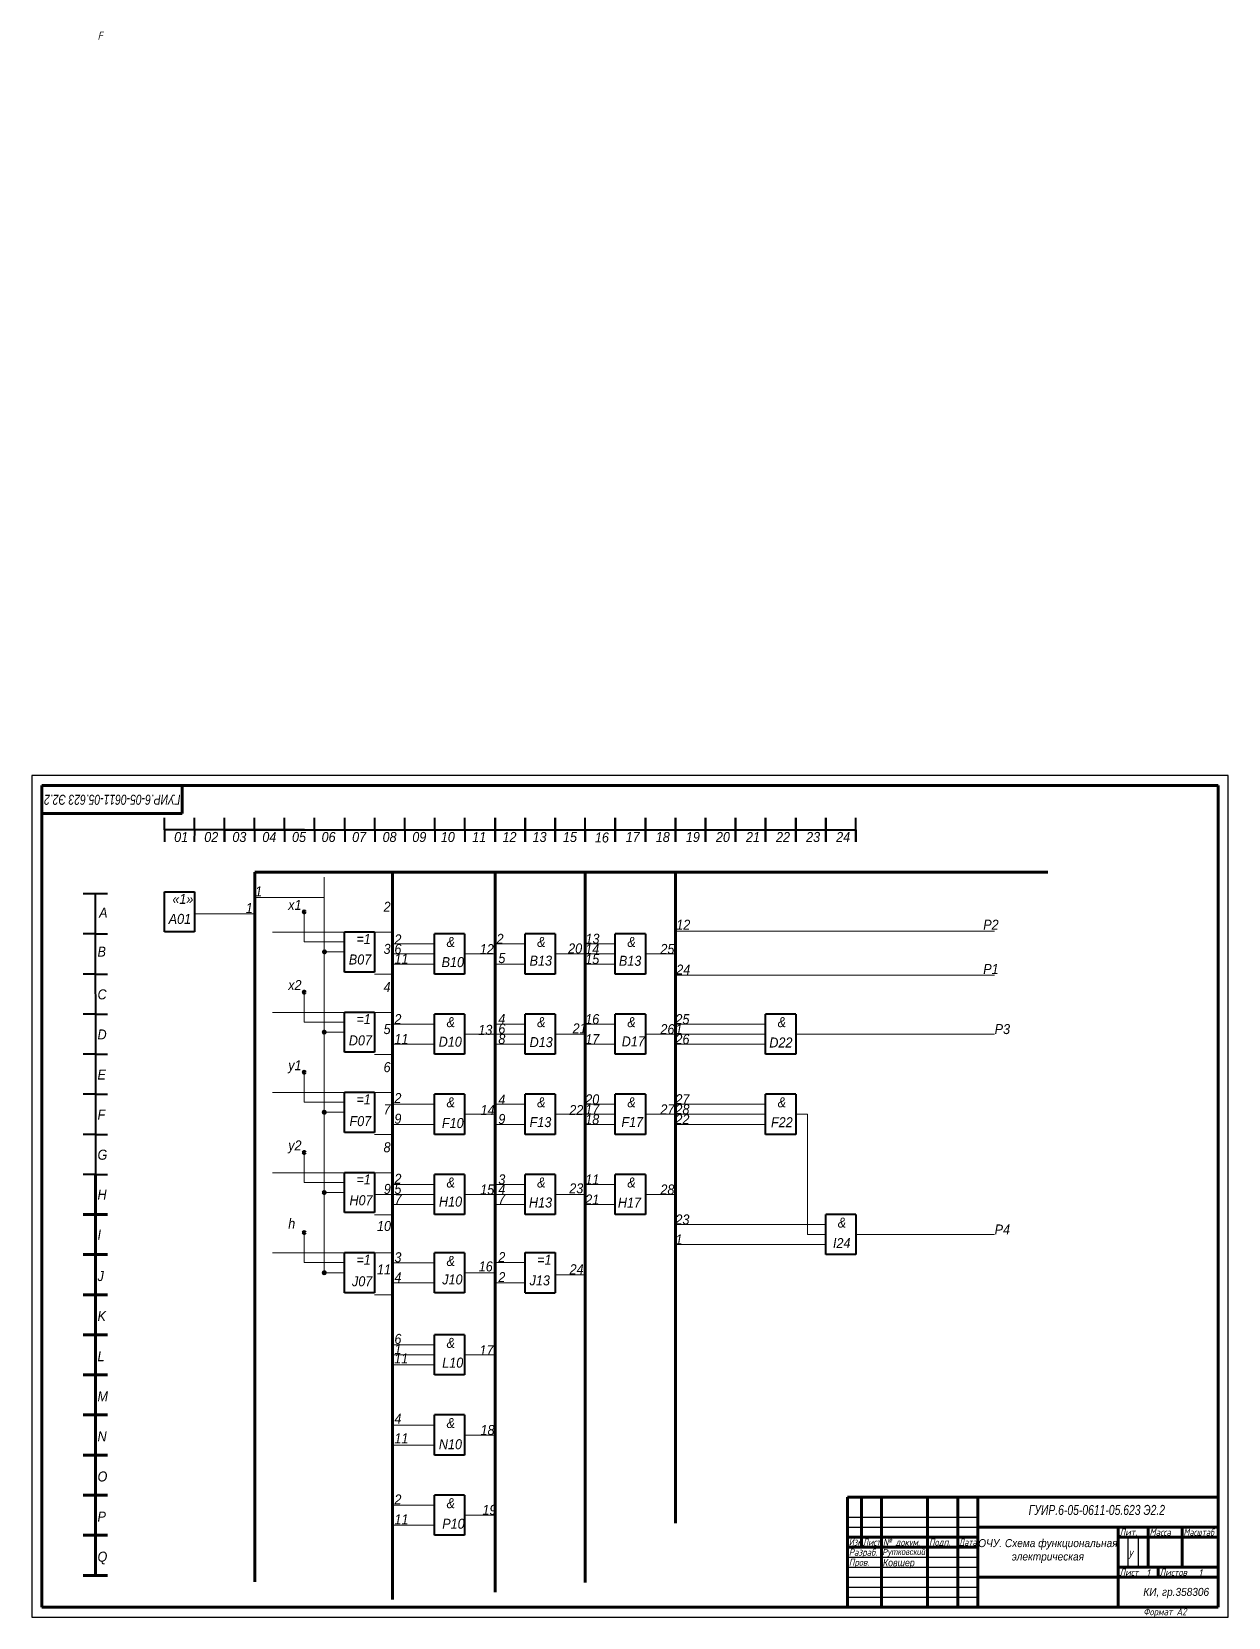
# Model space of a CAD drawing. Header units: millimetres. Extents: x 1506 to 6374, y 498 to 1899.
# Drawn here: x 2148 to 2745, y 558 to 1349 of the extents above; entities that cross this region are included whole.
import ezdxf
from ezdxf.enums import TextEntityAlignment as Align

# ---------------------------------------------------------------- set-up
doc = ezdxf.new("R2010")
doc.units = ezdxf.units.MM
doc.header["$LTSCALE"] = 0.5
doc.layers.get('0').update_dxf_attribs({"lineweight": 60})
doc.layers.get('Defpoints').update_dxf_attribs({"color": 5})
doc.layers.add('4-текст', color=7, linetype='Continuous', lineweight=30, true_color=0x00ad00)
doc.layers.add('провода', color=122, linetype='Continuous', lineweight=15)
doc.layers.add('фигуры', color=7, linetype='Continuous', lineweight=40)
doc.styles.get("Standard").update_dxf_attribs({"font": 'isocpeui.ttf', "width": 0.9})
doc.styles.add('стиль1', font='ariali.ttf', dxfattribs={"width": 0.9})

msp = doc.modelspace()

# ---------------------------------------------------------------- linework, layer by layer
for p, q in [((2153.27, 972.55), (2153.27, 958.55)), ((2223.27, 958.55), (2223.27, 972.55)), ((2153.27, 958.55), (2223.27, 958.55)), ((2180.02, 778.47), (2180.02, 758.47)), ((2186.02, 758.47), (2174.02, 758.47)), ((2174.02, 758.47), (2180.02, 758.47)), ((2180.02, 758.47), (2186.02, 758.47)), ((2180.02, 758.47), (2180.02, 738.47)), ((2186.02, 738.47), (2174.02, 738.47)), ((2174.02, 738.47), (2180.02, 738.47)), ((2180.02, 738.47), (2186.02, 738.47)), ((2180.02, 738.47), (2180.02, 718.47)), ((2186.02, 718.47), (2174.02, 718.47)), ((2174.02, 718.47), (2180.02, 718.47)), ((2180.02, 718.47), (2186.02, 718.47)), ((2180.02, 718.47), (2180.02, 698.47)), ((2180.02, 698.47), (2174.02, 698.47)), ((2174.02, 698.47), (2180.02, 698.47)), ((2180.02, 698.47), (2186.02, 698.47)), ((2180.02, 698.47), (2180.02, 678.47)), ((2186.02, 678.47), (2174.02, 678.47)), ((2174.02, 678.47), (2180.02, 678.47)), ((2180.02, 678.47), (2186.02, 678.47)), ((2180.02, 678.47), (2180.02, 658.47)), ((2186.02, 658.47), (2174.02, 658.47)), ((2174.02, 658.47), (2180.02, 658.47)), ((2180.02, 658.47), (2186.02, 658.47)), ((2180.02, 658.47), (2180.02, 638.47)), ((2186.02, 638.47), (2174.02, 638.47)), ((2174.02, 638.47), (2180.02, 638.47)), ((2180.02, 638.47), (2186.02, 638.47)), ((2180.02, 638.47), (2180.02, 618.47)), ((2186.02, 618.47), (2174.02, 618.47)), ((2174.02, 618.47), (2180.02, 618.47)), ((2180.02, 618.47), (2186.02, 618.47)), ((2180.02, 618.47), (2180.02, 598.47)), ((2690.27, 602.55), (2690.27, 597.55)), ((2186.02, 598.47), (2174.02, 598.47)), ((2174.02, 598.47), (2180.02, 598.47)), ((2180.02, 598.47), (2186.02, 598.47)), ((2180.02, 598.47), (2180.02, 578.47)), ((2186.02, 578.47), (2174.02, 578.47)), ((2180.02, 578.47), (2186.02, 578.47))]:
    msp.add_line(p, q)
at = {"lineweight": 60}
for p, q in [((2740.27, 617.55), (2555.27, 617.55)), ((2555.27, 562.55), (2555.27, 617.55)), ((2562.27, 617.55), (2562.27, 592.55)), ((2572.27, 562.55), (2572.27, 617.55)), ((2595.27, 617.55), (2595.27, 562.55)), ((2610.27, 562.55), (2610.27, 617.55)), ((2620.27, 617.55), (2620.27, 562.55)), ((2620.27, 602.55), (2740.27, 602.55)), ((2690.27, 562.55), (2690.27, 602.55)), ((2705.27, 602.55), (2705.27, 582.55)), ((2722.27, 582.55), (2722.27, 602.55)), ((2555.27, 597.55), (2620.27, 597.55)), ((2690.27, 597.55), (2740.27, 597.55)), ((2555.27, 592.55), (2620.27, 592.55)), ((2620.27, 577.55), (2740.27, 577.55)), ((2690.27, 582.55), (2740.27, 582.55)), ((2710.27, 577.55), (2710.27, 582.55))]:
    msp.add_line(p, q, dxfattribs=at)
at = {"lineweight": -3}
for p, q in [((2555.27, 607.55), (2620.27, 607.55)), ((2555.27, 602.55), (2620.27, 602.55)), ((2695.27, 582.55), (2695.27, 597.55)), ((2700.27, 597.55), (2700.27, 582.55)), ((2555.27, 587.55), (2620.27, 587.55)), ((2555.27, 582.55), (2620.27, 582.55)), ((2555.27, 577.55), (2620.27, 577.55)), ((2555.27, 572.55), (2620.27, 572.55)), ((2555.27, 567.55), (2620.27, 567.55))]:
    msp.add_line(p, q, dxfattribs=at)
for centre in [(2284.25, 909.47), (2294.31, 889.5), (2284.25, 869.47), (2294.25, 849.47), (2284.25, 829.47), (2294.25, 809.47), (2284.25, 789.47), (2294.25, 769.47), (2284.25, 749.47), (2294.25, 729.47)]:
    msp.add_circle(centre, 0.5)
at = {"layer": '4-текст'}
msp.add_line((2180.01, 918.47), (2186.01, 918.47), dxfattribs=at)
at = {"layer": 'Defpoints'}
for p, q in [((2745.27, 977.55), (2148.27, 977.55)), ((2148.27, 977.55), (2148.27, 557.55)), ((2745.27, 557.55), (2745.27, 977.55)), ((2148.27, 557.55), (2745.27, 557.55))]:
    msp.add_line(p, q, dxfattribs=at)
at = {"layer": 'провода'}
for p, q in [((2294.25, 728.97), (2294.25, 926.85)), ((2294.25, 916.72), (2259.58, 916.72)), ((2229.44, 908.47), (2259.58, 908.47)), ((2469.44, 899.92), (2628.7, 899.92)), ((2294.25, 889.47), (2304.25, 889.47)), ((2349.25, 893.47), (2328.29, 893.47)), ((2349.25, 888.47), (2328.29, 888.47)), ((2349.25, 888.47), (2349.25, 893.47)), ((2349.25, 888.47), (2349.25, 883.47)), ((2364.25, 888.47), (2379.44, 888.47)), ((2394.44, 893.47), (2379.44, 893.47)), ((2409.44, 888.47), (2424.44, 888.47)), ((2439.44, 893.47), (2424.44, 893.47)), ((2439.44, 888.47), (2424.44, 888.47)), ((2454.44, 888.47), (2469.44, 888.47)), ((2319.25, 878.34), (2328.29, 878.34)), ((2349.25, 883.47), (2328.29, 883.47)), ((2394.44, 883.47), (2379.44, 883.47)), ((2439.44, 883.47), (2424.44, 883.47)), ((2469.44, 877.83), (2628.7, 877.83)), ((2294.25, 849.47), (2304.25, 849.47)), ((2349.25, 853.47), (2328.29, 853.47)), ((2364.25, 848.47), (2379.44, 848.47)), ((2394.44, 853.47), (2379.44, 853.47)), ((2379.44, 848.47), (2394.44, 848.47)), ((2409.44, 848.47), (2424.44, 848.47)), ((2439.44, 853.47), (2424.44, 853.47)), ((2454.44, 848.47), (2469.44, 848.47)), ((2514.44, 853.47), (2469.44, 853.47)), ((2514.44, 848.47), (2469.44, 848.47)), ((2529.44, 848.47), (2628.7, 848.47)), ((2349.25, 843.47), (2328.29, 843.47)), ((2394.44, 843.47), (2379.44, 843.47)), ((2439.44, 843.47), (2424.44, 843.47)), ((2514.44, 843.47), (2469.44, 843.47)), ((2319.25, 838.34), (2328.29, 838.34)), ((2294.25, 809.47), (2304.25, 809.47)), ((2349.25, 813.47), (2328.29, 813.47)), ((2364.25, 808.47), (2379.44, 808.47)), ((2394.44, 813.47), (2379.44, 813.47)), ((2409.44, 808.47), (2424.44, 808.47)), ((2439.44, 813.47), (2424.44, 813.47)), ((2439.44, 808.47), (2424.44, 808.47)), ((2454.44, 808.47), (2469.44, 808.47)), ((2514.44, 813.47), (2469.44, 813.47)), ((2514.44, 808.47), (2469.44, 808.47)), ((2529.44, 808.47), (2535.34, 808.47)), ((2535.34, 808.47), (2535.34, 748.47)), ((2349.25, 803.47), (2328.29, 803.47)), ((2394.44, 803.47), (2379.44, 803.47)), ((2439.44, 803.47), (2424.44, 803.47)), ((2514.44, 803.47), (2469.44, 803.47)), ((2319.25, 798.34), (2328.29, 798.34)), ((2294.25, 769.47), (2304.25, 769.47)), ((2319.25, 768.47), (2328.29, 768.47)), ((2349.25, 773.47), (2328.29, 773.47)), ((2349.25, 768.47), (2328.29, 768.47)), ((2364.25, 768.47), (2379.44, 768.47)), ((2394.44, 773.47), (2379.44, 773.47)), ((2394.44, 768.47), (2379.44, 768.47)), ((2409.44, 768.47), (2424.44, 768.47)), ((2439.44, 773.47), (2424.44, 773.47)), ((2454.44, 768.47), (2469.44, 768.47)), ((2349.25, 763.47), (2328.29, 763.47)), ((2394.44, 763.47), (2379.44, 763.47)), ((2439.44, 763.47), (2424.44, 763.47)), ((2319.25, 758.34), (2328.29, 758.34)), ((2544.44, 753.47), (2469.44, 753.47)), ((2544.44, 748.47), (2535.34, 748.47)), ((2559.44, 748.47), (2628.7, 748.47)), ((2544.44, 743.47), (2469.44, 743.47)), ((2294.25, 729.47), (2304.25, 729.47)), ((2349.25, 734.34), (2328.29, 734.34)), ((2364.25, 729.34), (2379.44, 729.34)), ((2394.44, 734.47), (2379.44, 734.47)), ((2409.44, 728.47), (2424.44, 728.47)), ((2349.25, 724.34), (2328.29, 724.34)), ((2394.44, 724.47), (2379.44, 724.47)), ((2319.25, 718.34), (2328.29, 718.34)), ((2349.25, 693.47), (2328.29, 693.47)), ((2349.25, 688.47), (2328.29, 688.47)), ((2364.25, 688.47), (2379.44, 688.47)), ((2349.25, 683.47), (2328.29, 683.47)), ((2349.25, 653.47), (2328.29, 653.47)), ((2349.25, 643.47), (2328.29, 643.47)), ((2364.25, 648.47), (2379.44, 648.47)), ((2349.25, 613.47), (2328.29, 613.47)), ((2349.25, 603.47), (2328.29, 603.47)), ((2364.25, 608.47), (2379.44, 608.47))]:
    msp.add_line(p, q, dxfattribs=at)
at = {"layer": 'провода', "lineweight": 15}
for p, q in [((2284.25, 909.47), (2284.25, 894.47)), ((2328.48, 899.34), (2268.48, 899.34)), ((2284.25, 894.47), (2304.25, 894.47)), ((2284.25, 869.47), (2284.25, 854.47)), ((2328.48, 859.34), (2268.48, 859.34)), ((2284.25, 854.47), (2304.25, 854.47)), ((2284.25, 829.47), (2284.25, 814.47)), ((2328.48, 819.34), (2268.48, 819.34)), ((2284.25, 814.47), (2304.25, 814.47)), ((2284.25, 789.47), (2284.25, 774.47)), ((2328.48, 779.34), (2268.48, 779.34)), ((2284.25, 774.47), (2304.25, 774.47)), ((2284.25, 749.47), (2284.25, 734.47)), ((2328.48, 739.34), (2268.48, 739.34)), ((2284.25, 734.47), (2304.25, 734.47))]:
    msp.add_line(p, q, dxfattribs=at)
at = {"layer": 'фигуры', "lineweight": 60}
for p, q in [((2153.27, 562.55), (2153.27, 972.55)), ((2153.27, 972.55), (2725.27, 972.55)), ((2725.27, 972.55), (2740.27, 972.55)), ((2740.27, 972.55), (2740.27, 562.55)), ((2740.27, 562.55), (2153.27, 562.55))]:
    msp.add_line(p, q, dxfattribs=at)
at = {"layer": 'фигуры'}
for p, q in [((2214.44, 950.46), (2214.44, 956.46)), ((2229.44, 950.46), (2214.44, 950.46)), ((2214.44, 950.46), (2214.44, 944.46)), ((2229.44, 950.46), (2229.39, 944.46)), ((2229.44, 950.46), (2229.44, 956.46)), ((2244.44, 950.34), (2229.44, 950.46)), ((2284.25, 950.34), (2244.25, 950.34)), ((2244.25, 950.34), (2259.25, 950.34)), ((2244.25, 950.34), (2244.25, 944.34)), ((2284.25, 950.34), (2244.25, 950.34)), ((2244.25, 950.34), (2259.25, 950.34)), ((2244.25, 950.34), (2244.25, 944.34)), ((2284.25, 950.34), (2244.25, 950.34)), ((2244.25, 950.34), (2259.25, 950.34)), ((2244.25, 950.34), (2244.25, 944.34)), ((2284.25, 950.34), (2244.25, 950.34)), ((2244.25, 950.34), (2259.25, 950.34)), ((2244.25, 950.34), (2244.25, 944.34)), ((2244.44, 950.34), (2244.44, 956.34)), ((2244.44, 950.34), (2244.44, 956.34)), ((2244.44, 950.34), (2244.44, 956.34)), ((2244.44, 950.34), (2244.44, 956.34)), ((2284.44, 950.34), (2244.44, 950.34)), ((2244.44, 950.34), (2259.44, 950.34)), ((2244.44, 950.34), (2244.44, 944.34)), ((2284.44, 950.34), (2244.44, 950.34)), ((2244.44, 950.34), (2259.44, 950.34)), ((2244.44, 950.34), (2244.44, 944.34)), ((2284.44, 950.34), (2244.44, 950.34)), ((2244.44, 950.34), (2259.44, 950.34)), ((2244.44, 950.34), (2244.44, 944.34)), ((2284.44, 950.34), (2244.44, 950.34)), ((2244.44, 950.34), (2259.44, 950.34)), ((2244.44, 950.34), (2244.44, 944.34)), ((2259.25, 950.34), (2274.25, 950.34)), ((2259.25, 950.34), (2274.25, 950.34)), ((2259.25, 950.34), (2274.25, 950.34)), ((2259.25, 950.34), (2274.25, 950.34)), ((2259.44, 950.34), (2259.44, 956.34)), ((2259.44, 950.34), (2259.44, 944.34)), ((2259.44, 950.34), (2274.44, 950.34)), ((2259.44, 950.34), (2259.44, 944.34)), ((2259.44, 950.34), (2274.44, 950.34)), ((2259.44, 950.34), (2259.44, 944.34)), ((2259.44, 950.34), (2274.44, 950.34)), ((2259.44, 950.34), (2259.44, 944.34)), ((2259.44, 950.34), (2274.44, 950.34)), ((2274.25, 950.34), (2289.25, 950.34)), ((2274.25, 950.34), (2289.25, 950.34)), ((2274.25, 950.34), (2289.25, 950.34)), ((2274.25, 950.34), (2289.25, 950.34)), ((2274.44, 950.34), (2274.44, 956.34)), ((2274.44, 950.34), (2274.44, 956.34)), ((2274.44, 950.34), (2274.44, 956.34)), ((2274.44, 950.34), (2274.44, 956.34)), ((2274.44, 950.34), (2274.44, 944.34)), ((2274.44, 950.34), (2289.44, 950.34)), ((2274.44, 950.34), (2274.44, 944.34)), ((2274.44, 950.34), (2289.44, 950.34)), ((2274.44, 950.34), (2274.44, 944.34)), ((2274.44, 950.34), (2289.44, 950.34)), ((2274.44, 950.34), (2274.44, 944.34)), ((2274.44, 950.34), (2289.44, 950.34)), ((2289.25, 950.34), (2304.25, 950.34)), ((2289.25, 950.34), (2304.25, 950.34)), ((2289.25, 950.34), (2304.25, 950.34)), ((2289.25, 950.34), (2304.25, 950.34)), ((2289.44, 950.34), (2289.44, 956.34)), ((2289.44, 950.34), (2289.44, 956.34)), ((2289.44, 950.34), (2289.44, 956.34)), ((2289.44, 950.34), (2289.44, 956.34)), ((2289.44, 950.34), (2289.44, 944.34)), ((2289.44, 950.34), (2304.44, 950.34)), ((2289.44, 950.34), (2289.44, 944.34)), ((2289.44, 950.34), (2304.44, 950.34)), ((2289.44, 950.34), (2289.44, 944.34)), ((2289.44, 950.34), (2304.44, 950.34)), ((2289.44, 950.34), (2289.44, 944.34)), ((2289.44, 950.34), (2304.44, 950.34)), ((2304.25, 950.34), (2319.25, 950.34)), ((2304.25, 950.34), (2319.25, 950.34)), ((2304.25, 950.34), (2319.25, 950.34)), ((2304.25, 950.34), (2319.25, 950.34)), ((2304.44, 950.34), (2304.44, 956.34)), ((2304.44, 950.34), (2304.44, 956.34)), ((2304.44, 950.34), (2304.44, 956.34)), ((2304.44, 950.34), (2304.44, 956.34)), ((2304.44, 950.34), (2304.44, 944.34)), ((2304.44, 950.34), (2319.44, 950.34)), ((2304.44, 950.34), (2304.44, 944.34)), ((2304.44, 950.34), (2319.44, 950.34)), ((2304.44, 950.34), (2304.44, 944.34)), ((2304.44, 950.34), (2319.44, 950.34)), ((2304.44, 950.34), (2304.44, 944.34)), ((2304.44, 950.34), (2319.44, 950.34)), ((2319.25, 950.34), (2334.25, 950.34)), ((2319.25, 950.34), (2334.25, 950.34)), ((2319.25, 950.34), (2334.25, 950.34)), ((2319.25, 950.34), (2334.25, 950.34)), ((2319.44, 950.34), (2319.44, 956.34)), ((2319.44, 950.34), (2319.44, 956.34)), ((2319.44, 950.34), (2319.44, 956.34)), ((2319.44, 950.34), (2319.44, 956.34)), ((2319.44, 950.34), (2319.44, 944.34)), ((2319.44, 950.34), (2334.44, 950.34)), ((2319.44, 950.34), (2319.44, 944.34)), ((2319.44, 950.34), (2334.44, 950.34)), ((2319.44, 950.34), (2319.44, 944.34)), ((2319.44, 950.34), (2334.44, 950.34)), ((2319.44, 950.34), (2319.44, 944.34)), ((2319.44, 950.34), (2334.44, 950.34)), ((2334.25, 950.34), (2349.25, 950.34)), ((2334.25, 950.34), (2349.25, 950.34)), ((2334.25, 950.34), (2349.25, 950.34)), ((2334.25, 950.34), (2349.25, 950.34)), ((2334.44, 950.34), (2334.44, 956.34)), ((2334.44, 950.34), (2334.44, 956.34)), ((2334.44, 950.34), (2334.44, 956.34)), ((2334.44, 950.34), (2334.44, 956.34)), ((2334.44, 950.34), (2334.44, 944.34)), ((2334.44, 950.34), (2349.44, 950.34)), ((2334.44, 950.34), (2334.44, 944.34)), ((2334.44, 950.34), (2349.44, 950.34)), ((2334.44, 950.34), (2334.44, 944.34)), ((2334.44, 950.34), (2349.44, 950.34)), ((2334.44, 950.34), (2334.44, 944.34)), ((2334.44, 950.34), (2349.44, 950.34)), ((2349.44, 950.34), (2349.44, 956.34)), ((2349.44, 950.34), (2349.44, 956.34)), ((2349.44, 950.34), (2349.44, 956.34)), ((2349.44, 950.34), (2349.44, 956.34)), ((2349.44, 950.34), (2349.44, 944.34)), ((2349.44, 950.34), (2349.44, 944.34)), ((2349.44, 950.34), (2349.44, 944.34)), ((2349.44, 950.34), (2349.44, 944.34)), ((2349.44, 950.34), (2364.44, 950.34)), ((2364.44, 950.34), (2364.44, 956.34)), ((2364.44, 950.34), (2364.44, 944.34)), ((2364.44, 950.34), (2379.44, 950.34)), ((2379.44, 944.34), (2379.44, 956.34)), ((2379.44, 956.34), (2379.44, 950.34)), ((2379.44, 950.34), (2379.44, 944.34)), ((2379.44, 950.34), (2394.44, 950.34)), ((2394.44, 944.34), (2394.44, 956.34)), ((2394.44, 956.34), (2394.44, 950.34)), ((2394.44, 950.34), (2394.44, 944.34)), ((2394.44, 950.34), (2409.44, 950.34)), ((2409.44, 950.34), (2409.44, 956.34)), ((2409.44, 956.34), (2409.44, 944.34)), ((2409.44, 944.34), (2409.44, 950.34)), ((2409.44, 950.34), (2424.44, 950.34)), ((2424.44, 944.34), (2424.44, 956.34)), ((2424.44, 950.34), (2424.44, 944.34)), ((2424.44, 950.34), (2439.44, 950.34)), ((2439.44, 944.34), (2439.44, 956.34)), ((2439.44, 956.34), (2439.44, 956.34)), ((2439.44, 956.34), (2439.44, 950.34)), ((2439.44, 950.34), (2439.44, 944.34)), ((2439.44, 950.34), (2454.44, 950.34)), ((2454.44, 950.34), (2454.44, 956.34)), ((2454.44, 956.34), (2454.44, 944.34)), ((2454.44, 944.34), (2454.44, 950.34)), ((2454.44, 950.34), (2469.44, 950.34)), ((2469.44, 950.34), (2469.44, 956.34)), ((2469.44, 956.34), (2469.44, 944.34)), ((2469.44, 944.34), (2469.44, 950.34)), ((2469.44, 950.34), (2484.44, 950.34)), ((2484.44, 944.34), (2484.44, 956.34)), ((2484.44, 956.34), (2484.44, 950.34)), ((2484.44, 950.34), (2484.44, 944.34)), ((2484.44, 950.34), (2499.44, 950.34)), ((2499.44, 944.34), (2499.44, 956.34)), ((2499.44, 956.34), (2499.44, 950.34)), ((2499.44, 950.34), (2499.44, 944.34)), ((2499.44, 950.34), (2514.44, 950.34)), ((2514.44, 950.34), (2514.44, 956.34)), ((2514.44, 956.34), (2514.44, 944.34)), ((2514.44, 944.34), (2514.44, 950.34)), ((2514.44, 950.34), (2529.44, 950.34)), ((2529.44, 944.34), (2529.44, 956.34)), ((2529.44, 956.34), (2529.44, 950.34)), ((2529.44, 950.34), (2529.44, 944.34)), ((2529.44, 950.34), (2544.44, 950.34)), ((2544.44, 944.34), (2544.44, 956.34)), ((2544.44, 956.34), (2544.44, 950.34)), ((2544.44, 950.34), (2544.44, 944.34)), ((2544.44, 950.34), (2559.44, 950.34)), ((2559.44, 944.34), (2559.44, 956.34)), ((2559.44, 950.34), (2559.44, 944.34)), ((2186.01, 918.47), (2174.01, 918.47)), ((2180.01, 918.47), (2180.01, 898.47)), ((2180.01, 898.47), (2174.01, 898.47)), ((2180.01, 898.47), (2186.01, 898.47)), ((2180.01, 898.47), (2180.01, 878.47)), ((2180.01, 878.47), (2174.01, 878.47)), ((2180.01, 878.47), (2186.01, 878.47)), ((2180.01, 878.47), (2180.02, 858.47)), ((2180.02, 858.47), (2174.02, 858.47)), ((2180.02, 858.47), (2186.02, 858.47)), ((2180.02, 858.47), (2180.02, 838.47)), ((2180.02, 838.47), (2174.02, 838.47)), ((2180.02, 838.47), (2186.02, 838.47)), ((2180.02, 838.47), (2180.02, 818.47)), ((2180.02, 818.47), (2174.02, 818.47)), ((2180.02, 818.47), (2186.02, 818.47)), ((2180.02, 818.47), (2180.02, 798.47)), ((2180.02, 798.47), (2174.02, 798.47)), ((2180.02, 798.47), (2186.02, 798.33)), ((2180.02, 798.47), (2180.02, 778.47)), ((2180.02, 778.47), (2174.02, 778.47)), ((2180.02, 778.47), (2186.02, 778.47))]:
    msp.add_line(p, q, dxfattribs=at)
at = {"layer": 'фигуры', "lineweight": 90}
for p, q in [((2259.58, 929.34), (2655.2, 929.34)), ((2259.58, 929.34), (2259.58, 575.28)), ((2328.29, 929.34), (2328.29, 566.46)), ((2379.44, 929.34), (2379.44, 570.01)), ((2424.44, 929.34), (2424.44, 574.94)), ((2469.44, 929.34), (2469.44, 604.46))]:
    msp.add_line(p, q, dxfattribs=at)
at = {"layer": 'фигуры', "lineweight": 40}
for p, q in [((2214.44, 919.47), (2229.44, 919.47)), ((2214.44, 899.47), (2214.44, 919.47)), ((2229.44, 919.47), (2229.44, 908.47)), ((2229.44, 908.47), (2229.44, 899.47)), ((2229.44, 899.47), (2214.44, 899.47)), ((2304.25, 899.47), (2319.25, 899.47)), ((2304.25, 879.47), (2304.25, 899.47)), ((2319.25, 899.47), (2319.25, 888.47)), ((2349.25, 878.47), (2349.25, 898.47)), ((2364.25, 898.47), (2349.25, 898.47)), ((2364.25, 898.47), (2364.25, 878.47)), ((2394.44, 878.47), (2394.44, 898.47)), ((2409.44, 898.47), (2394.44, 898.47)), ((2409.44, 898.47), (2409.44, 878.47)), ((2439.44, 878.47), (2439.44, 898.47)), ((2454.44, 898.47), (2439.44, 898.47)), ((2454.44, 898.47), (2454.44, 878.47)), ((2319.25, 888.47), (2319.25, 879.47)), ((2319.25, 879.47), (2304.25, 879.47)), ((2364.25, 878.47), (2349.25, 878.47)), ((2409.44, 878.47), (2394.44, 878.47)), ((2454.44, 878.47), (2439.44, 878.47)), ((2304.25, 859.47), (2319.25, 859.47)), ((2304.25, 839.47), (2304.25, 859.47)), ((2319.25, 859.47), (2319.25, 848.47)), ((2349.25, 838.47), (2349.25, 858.47)), ((2364.25, 858.47), (2349.25, 858.47)), ((2364.25, 858.47), (2364.25, 838.47)), ((2394.44, 838.47), (2394.44, 858.47)), ((2409.44, 858.47), (2394.44, 858.47)), ((2409.44, 858.47), (2409.44, 838.47)), ((2439.44, 838.47), (2439.44, 858.47)), ((2454.44, 858.47), (2439.44, 858.47)), ((2454.44, 858.47), (2454.44, 838.47)), ((2514.44, 838.47), (2514.44, 858.47)), ((2529.44, 858.47), (2514.44, 858.47)), ((2529.44, 858.47), (2529.44, 838.47)), ((2319.25, 848.47), (2319.25, 839.47)), ((2319.25, 839.47), (2304.25, 839.47)), ((2364.25, 838.47), (2349.25, 838.47)), ((2409.44, 838.47), (2394.44, 838.47)), ((2454.44, 838.47), (2439.44, 838.47)), ((2529.44, 838.47), (2514.44, 838.47)), ((2304.25, 819.47), (2319.25, 819.47)), ((2304.25, 799.47), (2304.25, 819.47)), ((2319.25, 819.47), (2319.25, 808.47)), ((2349.25, 798.47), (2349.25, 818.47)), ((2364.25, 818.47), (2349.25, 818.47)), ((2364.25, 818.47), (2364.25, 798.47)), ((2394.44, 798.47), (2394.44, 818.47)), ((2409.44, 818.47), (2394.44, 818.47)), ((2409.44, 818.47), (2409.44, 798.47)), ((2439.44, 798.47), (2439.44, 818.47)), ((2454.44, 818.47), (2439.44, 818.47)), ((2454.44, 818.47), (2454.44, 798.47)), ((2514.44, 798.47), (2514.44, 818.47)), ((2529.44, 818.47), (2514.44, 818.47)), ((2529.44, 818.47), (2529.44, 798.47)), ((2319.25, 808.47), (2319.25, 799.47)), ((2319.25, 799.47), (2304.25, 799.47)), ((2364.25, 798.47), (2349.25, 798.47)), ((2409.44, 798.47), (2394.44, 798.47)), ((2454.44, 798.47), (2439.44, 798.47)), ((2529.44, 798.47), (2514.44, 798.47)), ((2304.25, 779.47), (2319.25, 779.47)), ((2304.25, 759.47), (2304.25, 779.47)), ((2319.25, 779.47), (2319.25, 768.47)), ((2349.25, 758.47), (2349.25, 778.47)), ((2364.25, 778.47), (2349.25, 778.47)), ((2364.25, 778.47), (2364.25, 758.47)), ((2394.44, 758.47), (2394.44, 778.47)), ((2409.44, 778.47), (2394.44, 778.47)), ((2409.44, 778.47), (2409.44, 758.47)), ((2439.44, 758.47), (2439.44, 778.47)), ((2454.44, 778.47), (2439.44, 778.47)), ((2454.44, 778.47), (2454.44, 758.47)), ((2319.25, 768.47), (2319.25, 759.47)), ((2319.25, 759.47), (2304.25, 759.47)), ((2364.25, 758.47), (2349.25, 758.47)), ((2409.44, 758.47), (2394.44, 758.47)), ((2454.44, 758.47), (2439.44, 758.47)), ((2544.44, 738.47), (2544.44, 758.47)), ((2559.44, 758.47), (2544.44, 758.47)), ((2559.44, 758.47), (2559.44, 738.47)), ((2304.25, 739.47), (2319.25, 739.47)), ((2304.25, 719.47), (2304.25, 739.47)), ((2319.25, 739.47), (2319.25, 728.47)), ((2349.25, 719.34), (2349.25, 739.34)), ((2364.25, 739.34), (2349.25, 739.34)), ((2364.25, 739.34), (2364.25, 719.34)), ((2394.44, 739.47), (2409.44, 739.47)), ((2394.44, 719.47), (2394.44, 739.47)), ((2409.44, 739.47), (2409.44, 728.47)), ((2559.44, 738.47), (2544.44, 738.47)), ((2319.25, 728.47), (2319.25, 719.47)), ((2409.44, 728.47), (2409.44, 719.47)), ((2319.25, 719.47), (2304.25, 719.47)), ((2364.25, 719.34), (2349.25, 719.34)), ((2394.44, 719.47), (2409.44, 719.47)), ((2349.25, 678.47), (2349.25, 698.47)), ((2364.25, 698.47), (2349.25, 698.47)), ((2364.25, 698.47), (2364.25, 678.47)), ((2364.25, 678.47), (2349.25, 678.47)), ((2349.25, 638.47), (2349.25, 658.47)), ((2364.25, 658.47), (2349.25, 658.47)), ((2364.25, 658.47), (2364.25, 638.47)), ((2364.25, 638.47), (2349.25, 638.47)), ((2349.25, 598.47), (2349.25, 618.47)), ((2364.25, 618.47), (2349.25, 618.47)), ((2364.25, 618.47), (2364.25, 598.47)), ((2364.25, 598.47), (2349.25, 598.47))]:
    msp.add_line(p, q, dxfattribs=at)

# ---------------------------------------------------------------- texts
at = {"width": 0.9}
msp.add_text('F', height=4, dxfattribs=at).set_placement((2181.11, 1344.57))
at = {"lineweight": -3, "width": 0.9}
msp.add_text('Формат А2', height=3.5, dxfattribs=at).set_placement((2702.87, 558.55))
at = {"layer": '4-текст', "style": 'стиль1', "width": 0.73986}
for rotation, p, p2 in [(180.03557, (2222.49, 967.93), (2154.48, 967.89)), (0.03557, (2645.68, 608.57), (2713.7, 608.61))]:
    msp.add_text('ГУИР.6-05-0611-05.623 Э2.2', height=5, rotation=rotation, dxfattribs=at).set_placement(p, p2, align=Align.FIT)
at = {"layer": '4-текст', "style": 'стиль1', "width": 0.9}
for s, p in [('01', (2219.34, 944.34)), ('02', (2234.34, 944.34)), ('03', (2248.37, 944.34)), ('04', (2263.32, 944.34)), ('05', (2278.14, 944.34)), ('06', (2292.89, 944.34)), ('07', (2308.14, 944.34)), ('08', (2323.32, 944.34)), ('09', (2338.14, 944.34)), ('10', (2352.38, 944.34)), ('11', (2368.02, 944.34)), ('12', (2383.15, 944.34)), ('13', (2398.15, 944.34)), ('15', (2413.3, 944.34)), ('17', (2444.63, 944.34)), ('18', (2459.63, 944.34)), ('19', (2474.63, 944.34)), ('20', (2489.63, 944.34)), ('21', (2504.63, 944.34)), ('22', (2519.63, 944.34)), ('23', (2534.63, 944.34)), ('24', (2549.63, 944.34)), ('16', (2429.26, 944.1)), ('«1»', (2218.44, 913.47)), ('1', (2259.74, 917.21)), ('A', (2181.9, 906.58)), ('1', (2255.06, 908.89)), ('x1', (2276.25, 910.47)), ('2', (2323.82, 909.51)), ('A01', (2216.6, 903.48)), ('12', (2469.86, 900.58)), ('P2', (2623.01, 900.58)), ('=1', (2310.25, 893.47)), ('2', (2329.23, 893.25)), ('&', (2355.25, 891.97)), ('2', (2380.18, 893.52)), ('&', (2400.44, 891.97)), ('13', (2424.57, 893.59)), ('&', (2445.44, 891.97)), ('B', (2181.11, 887.15)), ('B07', (2306.49, 883.22)), ('3', (2323.82, 888.51)), ('11', (2329.23, 883.57)), ('6', (2329.23, 888.48)), ('B10', (2352.77, 881.91)), ('12', (2371.84, 888.38)), ('5', (2381.08, 883.92)), ('B13', (2396.68, 882.66)), ('20', (2415.9, 888.75)), ('14', (2424.44, 888.47)), ('15', (2424.44, 883.47)), ('B13', (2441.23, 882.58)), ('25', (2461.94, 888.47)), ('24', (2469.86, 878.19)), ('P1', (2623.01, 878.49)), ('C', (2181.11, 865.82)), ('x2', (2276.25, 870.47)), ('4', (2323.82, 869.51)), ('=1', (2310.25, 853.47)), ('2', (2329.23, 853.49)), ('&', (2355.25, 851.97)), ('4', (2381.08, 853.59)), ('&', (2400.44, 851.97)), ('16', (2424.44, 853.47)), ('&', (2445.44, 851.97)), ('25', (2469.44, 853.47)), ('&', (2520.44, 851.97)), ('D', (2181.11, 845.82)), ('D07', (2306.49, 842.86)), ('5', (2323.82, 848.51)), ('11', (2329.23, 843.55)), ('D10', (2351.32, 842.2)), ('13', (2371.1, 848.11)), ('8', (2381.08, 843.56)), ('6', (2381.08, 848.7)), ('D13', (2396.68, 842.01)), ('21', (2418.13, 848.87)), ('17', (2424.44, 843.47)), ('D17', (2442.65, 842.36)), ('26', (2461.94, 848.47)), ('26', (2469.44, 843.47)), ('1', (2469.44, 848.47)), ('D22', (2516.28, 841.81)), ('P3', (2628.7, 848.52)), ('E', (2181.11, 825.82)), ('y1', (2276.25, 830.47)), ('6', (2323.82, 829.51)), ('=1', (2310.25, 813.47)), ('2', (2329.23, 814.12)), ('&', (2355.25, 811.97)), ('4', (2381.08, 813.32)), ('&', (2400.44, 811.97)), ('20', (2424.44, 813.47)), ('&', (2445.44, 811.97)), ('27', (2469.44, 813.52)), ('&', (2520.44, 811.97)), ('F', (2181.11, 805.82)), ('F07', (2306.81, 802.59)), ('7', (2323.82, 808.51)), ('9', (2329.23, 803.79)), ('14', (2372.21, 808.11)), ('9', (2381.08, 803.65)), ('F13', (2396.68, 802.11)), ('22', (2416.47, 808.13)), ('17', (2424.44, 808.47)), ('18', (2424.44, 803.47)), ('F17', (2442.49, 802.1)), ('27', (2461.94, 808.47)), ('28', (2469.44, 808.52)), ('22', (2469.44, 803.52)), ('F22', (2517.11, 802.03)), ('F10', (2352.93, 801.62)), ('y2', (2276.25, 790.47)), ('8', (2323.82, 789.54)), ('G', (2181.11, 785.82)), ('=1', (2310.25, 773.47)), ('2', (2329.23, 773.79)), ('&', (2355.25, 771.97)), ('3', (2381.08, 773.53)), ('&', (2400.44, 771.97)), ('11', (2424.44, 773.47)), ('&', (2445.44, 771.97)), ('H', (2181.11, 765.96)), ('H07', (2306.81, 763.12)), ('9', (2323.95, 768.75)), ('5', (2329.23, 768.79)), ('7', (2329.37, 763.56)), ('H10', (2351.46, 762.46)), ('15', (2372.03, 768.48)), ('4', (2381.08, 768.57)), ('7', (2381.08, 763.74)), ('23', (2416.47, 769.05)), ('21', (2424.44, 763.47)), ('28', (2461.94, 768.47)), ('H13', (2396.36, 761.98)), ('H17', (2440.74, 761.94)), ('h', (2276.25, 751.47)), ('10', (2320.55, 750.26)), ('23', (2469.44, 753.52)), ('&', (2550.44, 751.97)), ('P4', (2628.7, 748.52)), ('I', (2181.11, 745.96)), ('1', (2469.44, 743.52)), ('I24', (2548.03, 741.75)), ('=1', (2310.25, 733.47)), ('3', (2329.23, 734.66)), ('&', (2355.25, 732.84)), ('2', (2381.08, 734.74)), ('=1', (2400.44, 733.47)), ('J', (2181.11, 725.3)), ('J07', (2308.07, 722.69)), ('11', (2320.54, 728.58)), ('4', (2329.23, 724.66)), ('J10', (2353.09, 723.61)), ('16', (2371.29, 730.09)), ('2', (2381.08, 724.74)), ('J13', (2396.68, 723.14)), ('24', (2416.65, 728.68)), ('K', (2181.11, 705.3)), ('6', (2329.23, 693.93)), ('&', (2355.25, 691.97)), ('L', (2181.11, 685.3)), ('11', (2329.09, 684.17)), ('1', (2329.23, 688.85)), ('17', (2371.66, 688.24)), ('L10', (2353.09, 682.11)), ('M', (2181.11, 665.3)), ('4', (2329.23, 654.17)), ('&', (2355.25, 651.97)), ('N', (2181.11, 645.3)), ('11', (2329.23, 644.34)), ('18', (2372.2, 648.49)), ('N10', (2351.41, 641.4)), ('O', (2181.11, 625.3)), ('2', (2329.23, 613.83)), ('P', (2181.11, 605.3)), ('&', (2355.25, 611.97)), ('19', (2373.14, 608.62)), ('11', (2329.23, 603.9)), ('P10', (2353.09, 601.73)), ('Q', (2181.11, 585.3))]:
    msp.add_text(s, height=5, dxfattribs=at).set_placement(p)
at = {"layer": '4-текст', "color": 3, "lineweight": -3}
for s, width, p in [('Лит.', 0.9, (2690.94, 598.25)), ('Масса', 0.9, (2705.94, 598.25)), ('Масштаб', 0.8, (2722.94, 598.25)), ('Изм.', 0.7, (2555.94, 593.25)), ('Лист', 0.75, (2562.94, 593.25)), ('№ докум.', 0.9, (2572.94, 593.25)), ('Подп.', 0.9, (2595.94, 593.25)), ('Дата', 0.75, (2610.94, 593.25)), ('Разраб.', 0.9, (2555.94, 588.25)), ('Пров.', 0.9, (2555.94, 583.25)), ('Лист', 0.9, (2690.94, 578.25)), ('Листов', 0.9, (2710.94, 578.25))]:
    msp.add_text(s, height=3.5, dxfattribs=dict(at, width=width)).set_placement(p)
at = {"layer": '4-текст', "insert": (2620.27, 596.55), "char_height": 4, "attachment_point": 1, "style": 'стиль1'}
msp.add_mtext_dynamic_manual_height_columns('\\pxqc;ОЧУ. Схема функциональная электрическая', width=70, gutter_width=20, heights=[0], dxfattribs=at)
at = {"layer": '4-текст', "color": 3, "insert": (2572.93, 591.69), "char_height": 3, "attachment_point": 1, "style": 'стиль1'}
msp.add_mtext_dynamic_manual_height_columns('Рутковский', width=23, gutter_width=20, heights=[0], dxfattribs=at)
at = {"layer": 'провода', "color": 3, "width": 0.9}
for s, p in [('У', (2695.27, 586.75)), ('1', (2704.27, 577.55)), ('1', (2730.27, 577.55))]:
    msp.add_text(s, height=4, dxfattribs=at).set_placement(p)
at = {"layer": 'провода', "color": 3, "attachment_point": 1, "style": 'стиль1'}
for s, width, insert, char_height in [('Ковшер', 23, (2572.96, 586.55), 3.5), ('КИ, гр.358306', 50, (2702.88, 572.21), 4)]:
    msp.add_mtext_dynamic_manual_height_columns(s, width=width, gutter_width=20, heights=[0], dxfattribs=dict(at, insert=insert, char_height=char_height))

doc.saveas('drawing.dxf')
